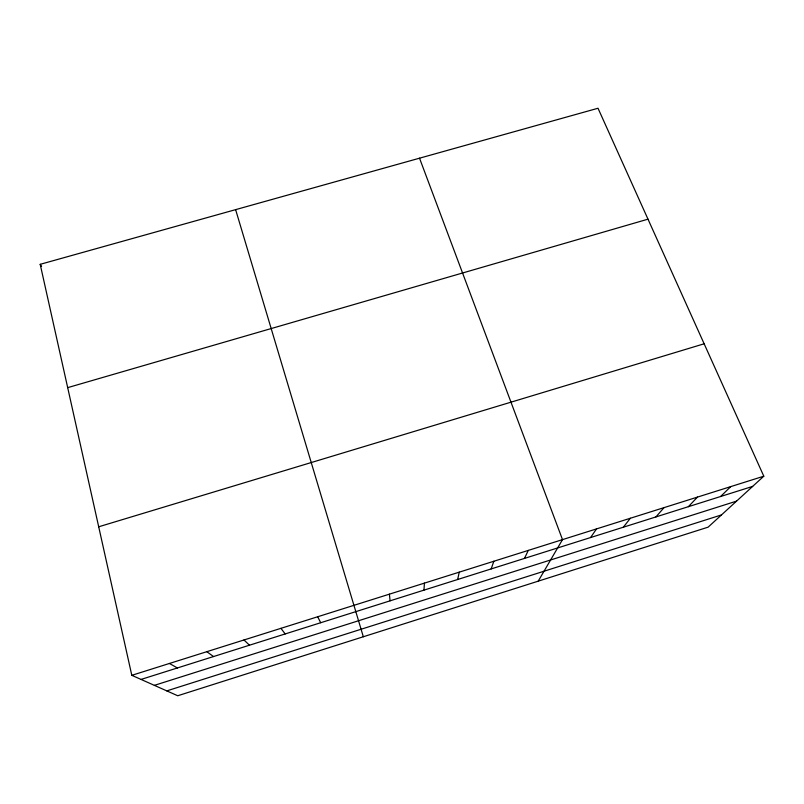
<?xml version="1.0" encoding="UTF-8"?>
<svg xmlns="http://www.w3.org/2000/svg" width="804" height="804" viewBox="0 0 804 804"><rect width="100%" height="100%" fill="white"/><g stroke="black" fill="none" stroke-linecap="round" stroke-linejoin="round"><path stroke-width="1.21" d="M423.969 590.136L424.411 583.131M457.657 579.503L459.235 572.157M491.164 568.93L493.847 561.252M524.489 558.408L528.268 550.408M538.208 581.161L562.499 539.625L419.527 158.187M590.578 537.554L596.518 528.901M623.351 527.203L630.356 518.248M655.943 516.922L664.004 507.646M688.365 506.691L697.46 497.103M720.595 496.51L730.725 486.621M763.8 476.199L708.123 527.153L177.734 695.751L131.806 675.32L40.2 264.325L598.015 108.249L763.8 476.199L131.806 675.32M154.368 685.36L736.554 501.133M166.78 690.887L721.479 514.932M141.052 679.43L752.665 486.39M98.701 526.791L704.143 343.79M67.687 387.639L647.984 219.17M169.423 663.461L177.403 667.963M206.819 651.682L213.542 656.556M243.994 639.974L249.471 645.21M280.938 628.336L285.189 633.944M40.2 264.325L41.547 266.265M317.67 616.758L320.706 622.728M235.622 209.643L363.328 636.758M389.397 594.166L390.081 600.829"/></g></svg>
